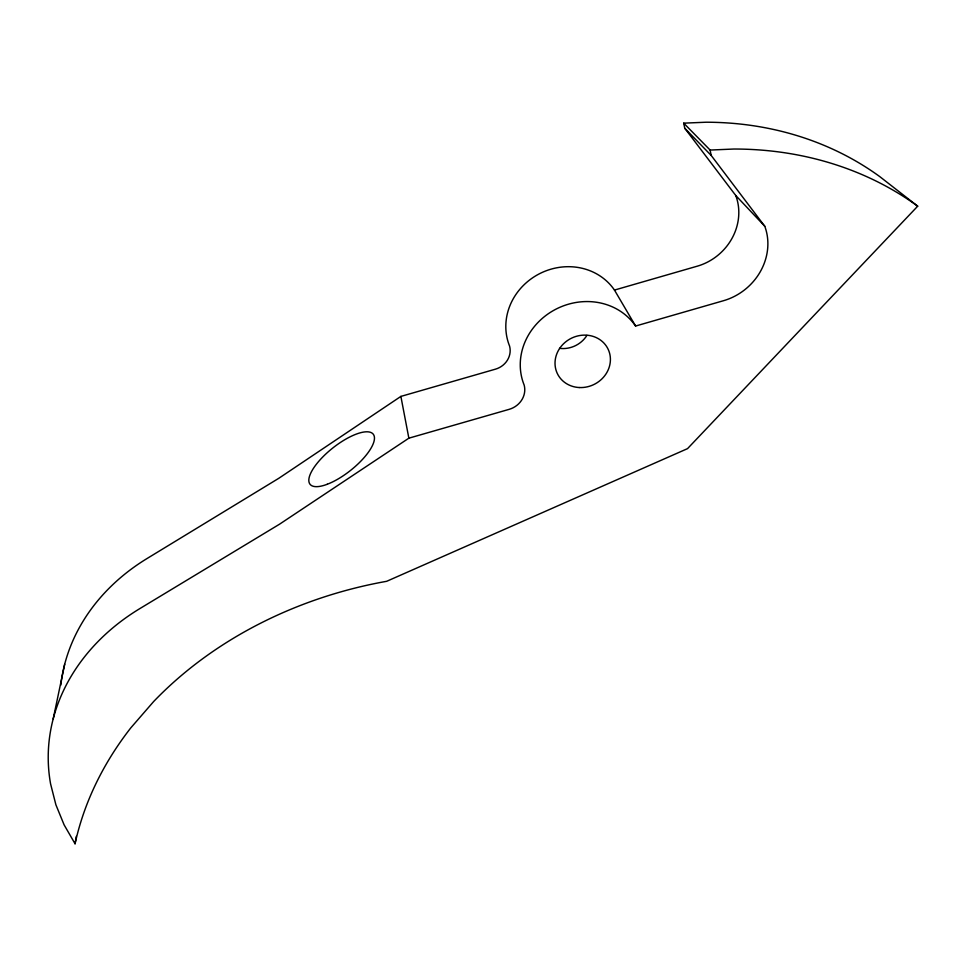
<?xml version="1.0" encoding="UTF-8"?>
<svg xmlns="http://www.w3.org/2000/svg" width="966" height="966" viewBox="0 0 966 966"><rect width="100%" height="100%" fill="white"/><g stroke="black" fill="none" stroke-linecap="round" stroke-linejoin="round"><path stroke-width="1.45" d="M75.058 843.777A371.862 296.852 -9.9 0 1 130.796 727.881L153.654 701.533A371.862 296.852 -9.9 0 1 386.678 581.303L687.538 448.635L917.7 206.181L879.893 176.706A317.198 281.178 -28.1 0 0 706.049 122.223L683.699 123.153L684.749 128.249L711.181 155.429L764.77 226.249A57.151 51.717 -39.4 0 1 723.486 300.716L635.592 326.037A63.358 57.912 -26.4 0 0 555.196 309.555A63.358 57.912 -26.4 0 0 524.164 385.084A20.974 19.26 -19.5 0 1 509.106 409.355L408.86 438.178L279.476 524.236L139.973 608.52A216.432 179.978 -3.3 0 0 50.582 783.873L55.895 804.787L64.106 824.843L75.058 843.777L76.302 836.375M53.178 718.946L64.686 664.258M684.749 128.249L735.742 195.482A53.83 49.194 -41.1 0 1 697.307 266.169L614.473 290.078A59.747 55.231 -27.5 0 0 538.533 274.235A59.747 55.231 -27.5 0 0 509.577 346.057A19.779 18.378 -20.1 0 1 495.449 369.169L400.878 396.41L278.824 478.279L147.001 558.553A205.058 173.373 -2.9 0 0 60.81 685.111M683.699 123.153L710.107 150.056L733.846 149.03A335.818 293.712 -27.3 0 1 917.7 206.181M735.742 195.482L764.77 226.249M614.473 290.078L635.592 326.037M710.107 150.056L711.181 155.429M400.878 396.41L408.86 438.178M586.93 335.395A26.553 24.536 -27.5 0 1 559.543 348.34M579.202 387.535A28.159 25.732 -26.4 0 0 608.266 349.511A28.159 25.732 -26.4 0 0 560.691 346.975A28.159 25.732 -26.4 0 0 579.202 387.535M327.269 484.256A40.331 14.309 -38.4 0 0 374.385 436.97A40.331 14.309 -38.4 0 0 323.26 456.471A40.331 14.309 -38.4 0 0 327.269 484.256"/></g></svg>
